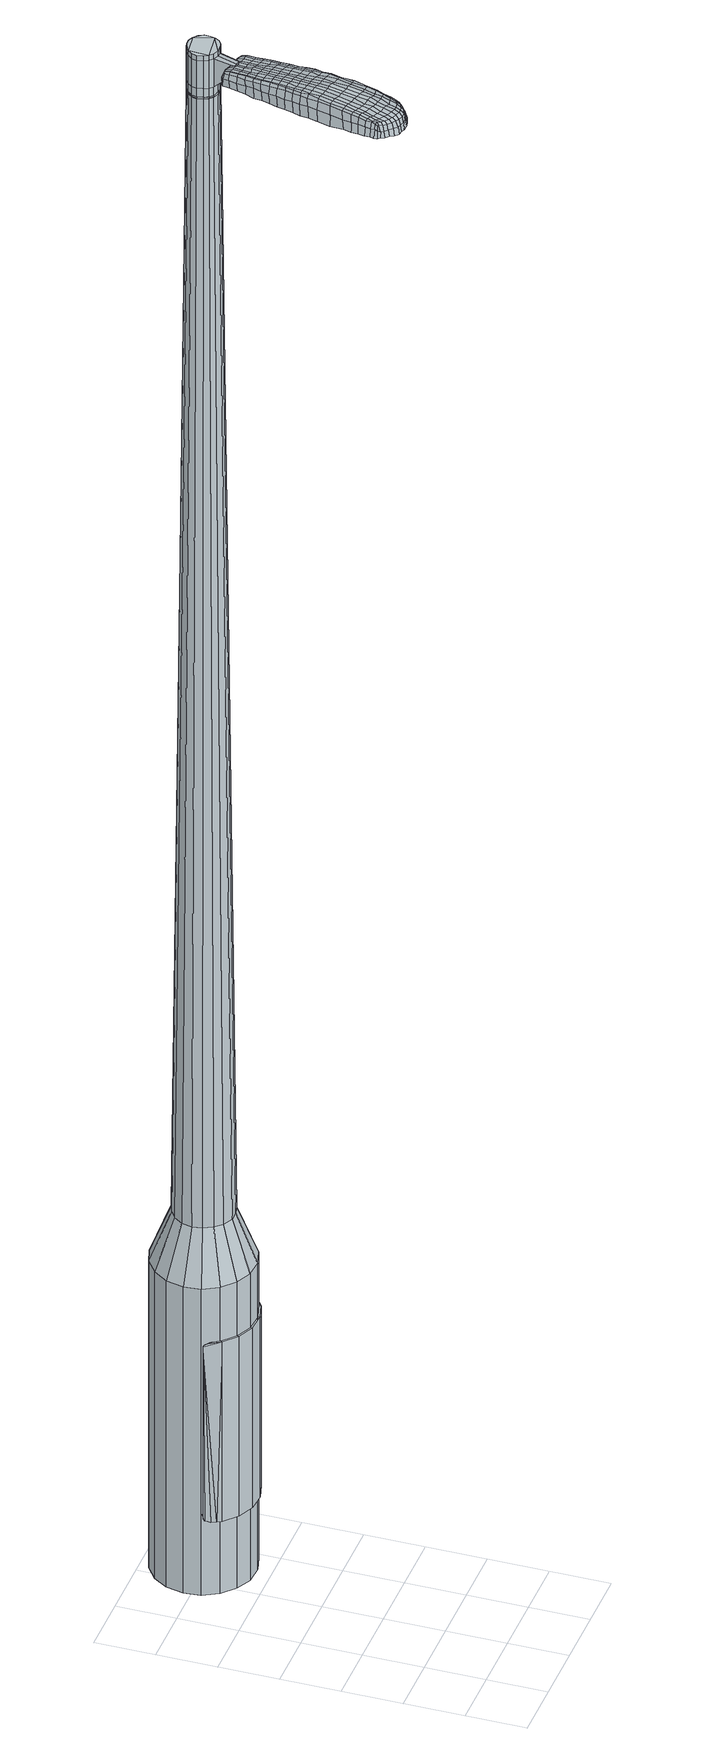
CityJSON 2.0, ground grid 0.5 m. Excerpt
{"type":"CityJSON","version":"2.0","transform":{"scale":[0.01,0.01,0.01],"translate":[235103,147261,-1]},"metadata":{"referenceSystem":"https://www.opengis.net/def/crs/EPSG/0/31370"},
"CityObjects":{
"object1":{"type":"GenericCityObject","attributes":{"cluster":362,"mean_distance_to_centroid":0.215,"new_centroid_x":235103.75,"new_centroid_y":147263.56,"mean_distance_to_camera":9.26,"H1":11.93,"H2":12.05,"Z_final":112.18,"cluster2":-1,"proj_x":235097.66,"proj_y":147262.11,"id_line":88335,"bearing_l":346.61,"distance":6.26,"orientation":"right","G_obj":256.61},"geometry":[{"type":"MultiSurface","lod":"2","boundaries":[[[0,1,2,3]],[[1,4,5,2]],[[4,6,7,5]],[[6,8,9,7]],[[8,10,11,9]],[[10,12,13,11]],[[12,14,15,13]],[[14,16,17,15]],[[16,18,19,17]],[[18,20,21,19]],[[20,22,23,21]],[[22,24,25,23]],[[24,26,27,25]],[[26,28,29,27]],[[28,30,31,29]],[[30,32,33,31]],[[32,34,35,33]],[[34,0,3,35]],[[36,37,38,39]],[[38,40,41,42]],[[41,43,42]],[[42,44,45,46]],[[45,47,46]],[[46,48,49,50]],[[49,51,50]],[[42,46,50,38]],[[50,52,39,38]],[[53,36,39]],[[2,5,7,35]],[[7,9,11,15]],[[11,13,15]],[[15,17,19,23]],[[19,21,23]],[[23,25,27,31]],[[27,29,31]],[[15,23,31,7]],[[31,33,35,7]],[[3,2,35]],[[1,0,54,55]],[[0,34,56,54]],[[34,32,57,56]],[[32,30,58,57]],[[30,28,59,58]],[[28,26,60,59]],[[26,24,61,60]],[[24,22,62,61]],[[22,20,63,62]],[[20,18,64,63]],[[18,16,65,64]],[[16,14,66,65]],[[14,12,67,66]],[[12,10,68,67]],[[10,8,69,68]],[[8,6,70,69]],[[6,4,71,70]],[[4,1,55,71]],[[55,54,72,73]],[[54,56,74,72]],[[56,57,75,74]],[[57,58,76,75]],[[58,59,77,76]],[[59,60,78,77]],[[60,61,79,78]],[[61,62,80,79]],[[62,63,81,80]],[[63,64,82,81]],[[64,65,83,82]],[[65,66,84,83]],[[66,67,85,84]],[[67,68,86,85]],[[68,69,87,86]],[[69,70,88,87]],[[70,71,89,88]],[[71,55,73,89]],[[72,90,91,92]],[[74,93,90,72]],[[75,94,93,74]],[[95,96,94,75]],[[77,97,96,95]],[[78,98,97,77]],[[99,100,98,78]],[[101,102,100,99]],[[81,103,102,101]],[[104,105,103,81]],[[83,106,105,104]],[[107,108,106,83]],[[109,110,108,107]],[[111,112,110,109]],[[113,114,112,111]],[[115,116,114,113]],[[117,118,116,115]],[[92,91,118,117]],[[119,120,121,122]],[[123,119,122,124]],[[125,123,124,126]],[[127,125,126,128]],[[129,127,128,130]],[[131,129,130,132]],[[133,131,132,134]],[[135,133,134,136]],[[137,135,136,138]],[[139,137,138,140]],[[141,139,140,142]],[[143,141,142,144]],[[145,143,144,146]],[[147,145,146,148]],[[149,147,148,150]],[[151,149,150,152]],[[73,72,92]],[[76,95,75]],[[76,77,95]],[[79,99,78]],[[79,80,101,99]],[[80,81,101]],[[82,104,81]],[[82,83,104]],[[84,107,83]],[[84,85,109,107]],[[85,86,111,109]],[[86,87,113,111]],[[87,88,115,113]],[[88,89,117,115]],[[89,73,92,117]],[[153,91,90]],[[153,154,118,91]],[[154,155,116,118]],[[155,156,114,116]],[[156,157,112,114]],[[157,158,110,112]],[[158,159,108,110]],[[159,106,108]],[[160,105,106]],[[160,103,105]],[[161,102,103]],[[161,162,100,102]],[[162,98,100]],[[163,96,97]],[[163,94,96]],[[39,52,151,164]],[[153,90,165,152]],[[53,39,164,120]],[[90,93,121,165]],[[36,53,120,119]],[[93,94,122,121]],[[37,36,119,123]],[[94,163,124,122]],[[38,37,123,125]],[[163,97,126,124]],[[40,38,125,127]],[[97,98,128,126]],[[41,40,127,129]],[[98,162,130,128]],[[43,41,129,131]],[[162,161,132,130]],[[42,43,131,133]],[[161,103,134,132]],[[44,42,133,135]],[[103,160,136,134]],[[45,44,135,137]],[[160,106,138,136]],[[47,45,137,139]],[[106,159,140,138]],[[46,47,139,141]],[[159,158,142,140]],[[48,46,141,143]],[[158,157,144,142]],[[49,48,143,145]],[[157,156,146,144]],[[51,49,145,147]],[[156,155,148,146]],[[50,51,147,149]],[[155,154,150,148]],[[52,50,149,151]],[[154,153,152,150]],[[151,152,166,167]],[[152,165,168,166]],[[165,121,169,168]],[[121,120,170,169]],[[120,164,171,170]],[[164,151,167,171]],[[172,173,174,175]],[[176,172,175,177]],[[172,176,178,179]],[[173,172,179,180]],[[181,182,183,184]],[[185,181,184,186]],[[181,185,187,188]],[[182,181,188,189]],[[190,191,192,193]],[[194,190,193,195]],[[190,194,196,197]],[[191,190,197,198]],[[199,200,201,202]],[[203,199,202,204]],[[199,203,205,206]],[[200,199,206,207]],[[208,209,210,211]],[[212,208,211,213]],[[208,212,214,215]],[[209,208,215,216]],[[217,218,219,220]],[[221,217,220,222]],[[217,221,223,224]],[[218,217,224,225]],[[226,227,228,229]],[[218,226,229,219]],[[226,218,225,230]],[[227,226,230,231]],[[232,233,234,235]],[[227,232,235,228]],[[232,227,231,236]],[[233,232,236,237]],[[238,176,177,239]],[[233,238,239,234]],[[238,233,237,240]],[[176,238,240,178]],[[241,242,243,244]],[[245,241,244,246]],[[241,245,247,248]],[[242,241,248,249]],[[250,251,252,253]],[[242,250,253,243]],[[250,242,249,254]],[[251,250,254,255]],[[256,257,258,259]],[[251,256,259,252]],[[256,251,255,260]],[[257,256,260,261]],[[262,263,264,265]],[[257,262,265,258]],[[262,257,261,266]],[[263,262,266,267]],[[268,173,180,269]],[[263,268,269,264]],[[268,263,267,270]],[[173,268,270,174]],[[271,272,273,274]],[[275,271,274,276]],[[271,275,277,278]],[[272,271,278,279]],[[280,281,282,283]],[[272,280,283,273]],[[280,272,279,284]],[[281,280,284,285]],[[286,287,288,289]],[[281,286,289,282]],[[286,281,285,290]],[[287,286,290,291]],[[292,185,186,293]],[[287,292,293,288]],[[292,287,291,294]],[[185,292,294,187]],[[295,296,297,298]],[[299,295,298,300]],[[295,299,301,302]],[[296,295,302,303]],[[304,305,306,307]],[[296,304,307,297]],[[304,296,303,308]],[[305,304,308,309]],[[310,311,312,313]],[[305,310,313,306]],[[310,305,309,314]],[[311,310,314,315]],[[316,317,318,319]],[[311,316,319,312]],[[316,311,315,320]],[[317,316,320,321]],[[322,182,189,323]],[[317,322,323,318]],[[322,317,321,324]],[[182,322,324,183]],[[325,211,210,326]],[[327,325,326,328]],[[325,327,329,330]],[[211,325,330,213]],[[331,327,328,332]],[[333,331,332,334]],[[331,333,335,336]],[[327,331,336,329]],[[337,333,334,338]],[[339,337,338,340]],[[337,339,341,342]],[[333,337,342,335]],[[343,339,340,344]],[[345,343,344,346]],[[343,345,347,348]],[[339,343,348,341]],[[349,345,346,350]],[[200,349,350,201]],[[349,200,207,351]],[[345,349,351,347]],[[352,353,198,197]],[[354,352,197,196]],[[352,354,355,356]],[[353,352,356,357]],[[358,359,357,356]],[[360,358,356,355]],[[358,360,361,362]],[[359,358,362,363]],[[364,365,363,362]],[[366,364,362,361]],[[364,366,367,368]],[[365,364,368,369]],[[370,371,369,368]],[[372,370,368,367]],[[370,372,205,203]],[[371,370,203,204]],[[373,374,375,376]],[[275,373,376,277]],[[373,275,276,377]],[[374,373,377,378]],[[379,194,195,380]],[[374,379,380,375]],[[379,374,378,381]],[[194,379,381,196]],[[382,383,384,385]],[[221,382,385,223]],[[382,221,222,386]],[[383,382,386,387]],[[388,389,390,391]],[[383,388,391,384]],[[388,383,387,392]],[[389,388,392,393]],[[394,191,198,395]],[[389,394,395,390]],[[394,389,393,396]],[[191,394,396,192]],[[397,398,399,400]],[[179,397,400,180]],[[397,179,178,401]],[[398,397,401,402]],[[403,404,405,406]],[[398,403,406,399]],[[403,398,402,407]],[[404,403,407,408]],[[409,202,201,410]],[[404,409,410,405]],[[409,404,408,411]],[[202,409,411,204]],[[412,413,414,415]],[[184,412,415,186]],[[412,184,183,416]],[[413,412,416,417]],[[418,206,205,419]],[[413,418,419,414]],[[418,413,417,420]],[[206,418,420,207]],[[421,422,423,424]],[[299,421,424,301]],[[421,299,300,425]],[[422,421,425,426]],[[427,212,213,428]],[[422,427,428,423]],[[427,422,426,429]],[[212,427,429,214]],[[430,431,432,433]],[[245,430,433,247]],[[430,245,246,434]],[[431,430,434,435]],[[436,437,438,439]],[[431,436,439,432]],[[436,431,435,440]],[[437,436,440,441]],[[442,209,216,443]],[[437,442,443,438]],[[442,437,441,444]],[[209,442,444,210]],[[445,446,435,434]],[[244,445,434,246]],[[445,244,243,447]],[[446,445,447,448]],[[449,450,441,440]],[[446,449,440,435]],[[449,446,448,451]],[[450,449,451,452]],[[453,326,210,444]],[[450,453,444,441]],[[453,450,452,454]],[[326,453,454,328]],[[455,456,457,458]],[[302,455,458,303]],[[455,302,301,424]],[[456,455,424,423]],[[459,330,329,460]],[[456,459,460,457]],[[459,456,423,428]],[[330,459,428,213]],[[461,462,448,447]],[[253,461,447,243]],[[461,253,252,463]],[[462,461,463,464]],[[465,466,452,451]],[[462,465,451,448]],[[465,462,464,467]],[[466,465,467,468]],[[469,332,328,454]],[[466,469,454,452]],[[469,466,468,470]],[[332,469,470,334]],[[471,472,473,474]],[[308,471,474,309]],[[471,308,303,458]],[[472,471,458,457]],[[475,336,335,476]],[[472,475,476,473]],[[475,472,457,460]],[[336,475,460,329]],[[477,478,464,463]],[[259,477,463,252]],[[477,259,258,479]],[[478,477,479,480]],[[481,482,468,467]],[[478,481,467,464]],[[481,478,480,483]],[[482,481,483,484]],[[485,338,334,470]],[[482,485,470,468]],[[485,482,484,486]],[[338,485,486,340]],[[487,488,489,490]],[[314,487,490,315]],[[487,314,309,474]],[[488,487,474,473]],[[491,342,341,492]],[[488,491,492,489]],[[491,488,473,476]],[[342,491,476,335]],[[493,494,480,479]],[[265,493,479,258]],[[493,265,264,495]],[[494,493,495,496]],[[497,498,484,483]],[[494,497,483,480]],[[497,494,496,499]],[[498,497,499,500]],[[501,344,340,486]],[[498,501,486,484]],[[501,498,500,502]],[[344,501,502,346]],[[503,504,505,506]],[[320,503,506,321]],[[503,320,315,490]],[[504,503,490,489]],[[507,348,347,508]],[[504,507,508,505]],[[507,504,489,492]],[[348,507,492,341]],[[509,510,496,495]],[[269,509,495,264]],[[509,269,180,400]],[[510,509,400,399]],[[511,512,500,499]],[[510,511,499,496]],[[511,510,399,406]],[[512,511,406,405]],[[513,350,346,502]],[[512,513,502,500]],[[513,512,405,410]],[[350,513,410,201]],[[514,515,417,416]],[[324,514,416,183]],[[514,324,321,506]],[[515,514,506,505]],[[516,351,207,420]],[[515,516,420,417]],[[516,515,505,508]],[[351,516,508,347]],[[517,518,378,377]],[[274,517,377,276]],[[517,274,273,519]],[[518,517,519,520]],[[521,354,196,381]],[[518,521,381,378]],[[521,518,520,522]],[[354,521,522,355]],[[523,524,525,526]],[[224,523,526,225]],[[523,224,223,385]],[[524,523,385,384]],[[527,528,529,530]],[[524,527,530,525]],[[527,524,384,391]],[[528,527,391,390]],[[531,353,357,532]],[[528,531,532,529]],[[531,528,390,395]],[[353,531,395,198]],[[533,534,520,519]],[[283,533,519,273]],[[533,283,282,535]],[[534,533,535,536]],[[537,360,355,522]],[[534,537,522,520]],[[537,534,536,538]],[[360,537,538,361]],[[539,540,541,542]],[[230,539,542,231]],[[539,230,225,526]],[[540,539,526,525]],[[543,544,545,546]],[[540,543,546,541]],[[543,540,525,530]],[[544,543,530,529]],[[547,359,363,548]],[[544,547,548,545]],[[547,544,529,532]],[[359,547,532,357]],[[549,550,536,535]],[[289,549,535,282]],[[549,289,288,551]],[[550,549,551,552]],[[553,366,361,538]],[[550,553,538,536]],[[553,550,552,554]],[[366,553,554,367]],[[555,556,557,558]],[[236,555,558,237]],[[555,236,231,542]],[[556,555,542,541]],[[559,560,561,562]],[[556,559,562,557]],[[559,556,541,546]],[[560,559,546,545]],[[563,365,369,564]],[[560,563,564,561]],[[563,560,545,548]],[[365,563,548,363]],[[565,566,552,551]],[[293,565,551,288]],[[565,293,186,415]],[[566,565,415,414]],[[567,372,367,554]],[[566,567,554,552]],[[567,566,414,419]],[[372,567,419,205]],[[568,569,402,401]],[[240,568,401,178]],[[568,240,237,558]],[[569,568,558,557]],[[570,571,408,407]],[[569,570,407,402]],[[570,569,557,562]],[[571,570,562,561]],[[572,371,204,411]],[[571,572,411,408]],[[572,571,561,564]],[[371,572,564,369]],[[573,574,575,576]],[[576,575,577,578]],[[579,577,575,580]],[[580,575,574,581]],[[582,583,584,585]],[[585,584,586,587]],[[588,586,584,589]],[[589,584,583,590]],[[591,592,593,594]],[[594,593,595,596]],[[597,595,593,598]],[[598,593,592,599]],[[600,601,602,603]],[[603,602,604,605]],[[606,604,602,607]],[[607,602,601,608]],[[609,610,611,612]],[[612,611,613,614]],[[615,613,611,616]],[[616,611,610,617]],[[618,619,620,621]],[[621,620,622,623]],[[624,622,620,625]],[[625,620,619,626]],[[627,628,629,630]],[[630,629,619,618]],[[626,619,629,631]],[[631,629,628,632]],[[633,634,635,636]],[[636,635,628,627]],[[632,628,635,637]],[[637,635,634,638]],[[578,577,639,640]],[[640,639,634,633]],[[638,634,639,641]],[[641,639,577,579]],[[642,643,644,645]],[[645,644,646,647]],[[648,646,644,649]],[[649,644,643,650]],[[651,652,653,654]],[[654,653,643,642]],[[650,643,653,655]],[[655,653,652,656]],[[657,658,659,660]],[[660,659,652,651]],[[656,652,659,661]],[[661,659,658,662]],[[663,664,665,666]],[[666,665,658,657]],[[662,658,665,667]],[[667,665,664,668]],[[581,574,669,670]],[[670,669,664,663]],[[668,664,669,671]],[[671,669,574,573]],[[672,673,674,675]],[[675,674,676,677]],[[678,676,674,679]],[[679,674,673,680]],[[681,682,683,684]],[[684,683,673,672]],[[680,673,683,685]],[[685,683,682,686]],[[687,688,689,690]],[[690,689,682,681]],[[686,682,689,691]],[[691,689,688,692]],[[587,586,693,694]],[[694,693,688,687]],[[692,688,693,695]],[[695,693,586,588]],[[696,697,698,699]],[[699,698,700,701]],[[702,700,698,703]],[[703,698,697,704]],[[705,706,707,708]],[[708,707,697,696]],[[704,697,707,709]],[[709,707,706,710]],[[711,712,713,714]],[[714,713,706,705]],[[710,706,713,715]],[[715,713,712,716]],[[717,718,719,720]],[[720,719,712,711]],[[716,712,719,721]],[[721,719,718,722]],[[590,583,723,724]],[[724,723,718,717]],[[722,718,723,725]],[[725,723,583,582]],[[609,612,726,727]],[[727,726,728,729]],[[730,728,726,731]],[[731,726,612,614]],[[729,728,732,733]],[[733,732,734,735]],[[736,734,732,737]],[[737,732,728,730]],[[735,734,738,739]],[[739,738,740,741]],[[742,740,738,743]],[[743,738,734,736]],[[741,740,744,745]],[[745,744,746,747]],[[748,746,744,749]],[[749,744,740,742]],[[747,746,750,751]],[[751,750,601,600]],[[608,601,750,752]],[[752,750,746,748]],[[599,753,754,598]],[[598,754,755,597]],[[756,755,754,757]],[[757,754,753,758]],[[758,759,760,757]],[[757,760,761,756]],[[762,761,760,763]],[[763,760,759,764]],[[764,765,766,763]],[[763,766,767,762]],[[768,767,766,769]],[[769,766,765,770]],[[770,771,772,769]],[[769,772,773,768]],[[606,773,772,604]],[[604,772,771,605]],[[774,775,776,777]],[[777,776,676,678]],[[677,676,776,778]],[[778,776,775,779]],[[596,595,780,781]],[[781,780,775,774]],[[779,775,780,782]],[[782,780,595,597]],[[783,784,785,786]],[[786,785,622,624]],[[623,622,785,787]],[[787,785,784,788]],[[789,790,791,792]],[[792,791,784,783]],[[788,784,791,793]],[[793,791,790,794]],[[599,592,795,796]],[[796,795,790,789]],[[794,790,795,797]],[[797,795,592,591]],[[798,799,800,801]],[[801,800,580,581]],[[579,580,800,802]],[[802,800,799,803]],[[804,805,806,807]],[[807,806,799,798]],[[803,799,806,808]],[[808,806,805,809]],[[600,603,810,811]],[[811,810,805,804]],[[809,805,810,812]],[[812,810,603,605]],[[813,814,815,816]],[[816,815,585,587]],[[582,585,815,817]],[[817,815,814,818]],[[606,607,819,820]],[[820,819,814,813]],[[818,814,819,821]],[[821,819,607,608]],[[822,823,824,825]],[[825,824,700,702]],[[701,700,824,826]],[[826,824,823,827]],[[614,613,828,829]],[[829,828,823,822]],[[827,823,828,830]],[[830,828,613,615]],[[831,832,833,834]],[[834,833,646,648]],[[647,646,833,835]],[[835,833,832,836]],[[837,838,839,840]],[[840,839,832,831]],[[836,832,839,841]],[[841,839,838,842]],[[617,610,843,844]],[[844,843,838,837]],[[842,838,843,845]],[[845,843,610,609]],[[836,846,835]],[[835,846,645,647]],[[642,645,846,847]],[[842,848,849,841]],[[841,849,846,836]],[[847,846,849,850]],[[850,849,848,851]],[[609,727,852,845]],[[845,852,848,842]],[[851,848,852,853]],[[853,852,727,729]],[[854,855,856,857]],[[857,856,703,704]],[[702,703,856,825]],[[825,856,855,822]],[[730,731,858,859]],[[859,858,855,854]],[[822,855,858,829]],[[829,858,731,614]],[[847,860,654,642]],[[651,654,860,861]],[[851,862,863,850]],[[850,863,860,847]],[[861,860,863,864]],[[864,863,862,865]],[[729,733,866,853]],[[853,866,862,851]],[[865,862,866,867]],[[867,866,733,735]],[[868,869,870,871]],[[871,870,709,710]],[[704,709,870,857]],[[857,870,869,854]],[[736,737,872,873]],[[873,872,869,868]],[[854,869,872,859]],[[859,872,737,730]],[[874,875,861]],[[861,875,660,651]],[[657,660,875,876]],[[876,875,874,877]],[[865,878,879,864]],[[864,879,874,861]],[[877,874,879,880]],[[880,879,878,881]],[[735,739,882,867]],[[867,882,878,865]],[[881,878,882,883]],[[883,882,739,741]],[[884,885,886,887]],[[887,886,715,716]],[[710,715,886,871]],[[871,886,885,868]],[[742,743,888,889]],[[889,888,885,884]],[[868,885,888,873]],[[873,888,743,736]],[[877,890,891,876]],[[876,891,666,657]],[[663,666,891,892]],[[892,891,890,893]],[[881,894,895,880]],[[880,895,890,877]],[[893,890,895,896]],[[896,895,894,897]],[[741,745,898,883]],[[883,898,894,881]],[[897,894,898,899]],[[899,898,745,747]],[[900,901,902,903]],[[903,902,721,722]],[[716,721,902,887]],[[887,902,901,884]],[[748,749,904,905]],[[905,904,901,900]],[[884,901,904,889]],[[889,904,749,742]],[[893,906,907,892]],[[892,907,670,663]],[[581,670,907,801]],[[801,907,906,798]],[[897,908,909,896]],[[896,909,906,893]],[[798,906,909,807]],[[807,909,908,804]],[[747,751,910,899]],[[899,910,908,897]],[[804,908,910,811]],[[811,910,751,600]],[[818,911,912,817]],[[817,912,725,582]],[[722,725,912,903]],[[903,912,911,900]],[[608,752,913,821]],[[821,913,911,818]],[[900,911,913,905]],[[905,913,752,748]],[[779,914,915,778]],[[778,915,675,677]],[[672,675,915,916]],[[916,915,914,917]],[[597,755,918,782]],[[782,918,914,779]],[[917,914,918,919]],[[919,918,755,756]],[[920,921,922,923]],[[923,922,625,626]],[[624,625,922,786]],[[786,922,921,783]],[[924,925,926,927]],[[927,926,921,920]],[[783,921,926,792]],[[792,926,925,789]],[[758,753,928,929]],[[929,928,925,924]],[[789,925,928,796]],[[796,928,753,599]],[[917,930,931,916]],[[916,931,684,672]],[[681,684,931,932]],[[932,931,930,933]],[[756,761,934,919]],[[919,934,930,917]],[[933,930,934,935]],[[935,934,761,762]],[[936,937,938,939]],[[939,938,631,632]],[[626,631,938,923]],[[923,938,937,920]],[[940,941,942,943]],[[943,942,937,936]],[[920,937,942,927]],[[927,942,941,924]],[[764,759,944,945]],[[945,944,941,940]],[[924,941,944,929]],[[929,944,759,758]],[[933,946,947,932]],[[932,947,690,681]],[[687,690,947,948]],[[948,947,946,949]],[[762,767,950,935]],[[935,950,946,933]],[[949,946,950,951]],[[951,950,767,768]],[[952,953,954,955]],[[955,954,637,638]],[[632,637,954,939]],[[939,954,953,936]],[[956,957,958,959]],[[959,958,953,952]],[[936,953,958,943]],[[943,958,957,940]],[[770,765,960,961]],[[961,960,957,956]],[[940,957,960,945]],[[945,960,765,764]],[[949,962,963,948]],[[948,963,694,687]],[[587,694,963,816]],[[816,963,962,813]],[[768,773,964,951]],[[951,964,962,949]],[[813,962,964,820]],[[820,964,773,606]],[[803,965,966,802]],[[802,966,641,579]],[[638,641,966,955]],[[955,966,965,952]],[[809,967,968,808]],[[808,968,965,803]],[[952,965,968,959]],[[959,968,967,956]],[[605,771,969,812]],[[812,969,967,809]],[[956,967,969,961]],[[961,969,771,770]],[[573,576,175,174]],[[576,578,177,175]],[[588,589,188,187]],[[589,590,189,188]],[[591,594,193,192]],[[594,596,195,193]],[[615,616,215,214]],[[616,617,216,215]],[[618,621,220,219]],[[621,623,222,220]],[[627,630,229,228]],[[630,618,219,229]],[[633,636,235,234]],[[636,627,228,235]],[[578,640,239,177]],[[640,633,234,239]],[[648,649,248,247]],[[649,650,249,248]],[[650,655,254,249]],[[655,656,255,254]],[[656,661,260,255]],[[661,662,261,260]],[[662,667,266,261]],[[667,668,267,266]],[[668,671,270,267]],[[671,573,174,270]],[[678,679,278,277]],[[679,680,279,278]],[[680,685,284,279]],[[685,686,285,284]],[[686,691,290,285]],[[691,692,291,290]],[[692,695,294,291]],[[695,588,187,294]],[[696,699,298,297]],[[699,701,300,298]],[[705,708,307,306]],[[708,696,297,307]],[[711,714,313,312]],[[714,705,306,313]],[[717,720,319,318]],[[720,711,312,319]],[[590,724,323,189]],[[724,717,318,323]],[[774,777,376,375]],[[777,678,277,376]],[[596,781,380,195]],[[781,774,375,380]],[[623,787,386,222]],[[787,788,387,386]],[[788,793,392,387]],[[793,794,393,392]],[[794,797,396,393]],[[797,591,192,396]],[[701,826,425,300]],[[826,827,426,425]],[[827,830,429,426]],[[830,615,214,429]],[[831,834,433,432]],[[834,648,247,433]],[[837,840,439,438]],[[840,831,432,439]],[[617,844,443,216]],[[844,837,438,443]],[[970,971,972,973]],[[974,975,973,972]],[[976,977,978,979]],[[980,981,982,983]],[[971,984,985,972]],[[986,974,972,985]],[[987,976,979,988]],[[989,990,981,980]],[[984,991,992,985]],[[992,993,986,985]],[[994,987,988,995]],[[996,990,989,997]],[[991,998,999,992]],[[999,1000,993,992]],[[1001,994,995,1002]],[[1003,996,997,1004]],[[1005,1006,1007,1008]],[[1009,1010,1006,1005]],[[1009,1011,1012,1010]],[[1011,1013,1014,1012]],[[1015,1016,1017,1018]],[[1019,1020,1016,1015]],[[1021,1022,1020,1019]],[[1023,1024,1022,1021]],[[1018,1007,1006,1015]],[[1015,1006,1010,1019]],[[1010,1012,1021,1019]],[[1012,1014,1023,1021]],[[979,978,975,974]],[[988,979,974,986]],[[993,995,988,986]],[[1000,1002,995,993]],[[980,983,977,976]],[[989,980,976,987]],[[997,989,987,994]],[[1004,997,994,1001]],[[981,1005,1008,982]],[[990,1009,1005,981]],[[1011,1009,990,996]],[[1013,1011,996,1003]],[[1025,1026,1027,1028]],[[1027,1029,1030,1031]],[[1027,1031,1032,1033]],[[1027,1033,1028]],[[1034,1025,1028,1035]],[[1036,1035,1028,1037]],[[1038,1037,1028]],[[1039,1027,1026,1040]],[[1041,1039,1040,1042]],[[1043,1041,1042,1044]],[[1045,1043,1044,1046]],[[1047,1045,1046,1048]],[[1048,1049,1050,1051]],[[1048,1051,1052,1053]],[[1048,1053,1054,1055]],[[1054,1056,1057,1058]],[[1054,1058,1059,1060]],[[1054,1060,1055]],[[1048,1055,1047]],[[1061,1062,1026,1025]],[[1063,1064,1029,1027]],[[1065,1066,1038,1028]],[[1062,1067,1040,1026]],[[1068,1063,1027,1039]],[[1067,1069,1042,1040]],[[1070,1068,1039,1041]],[[1069,1071,1044,1042]],[[1072,1070,1041,1043]],[[1071,1073,1046,1044]],[[1074,1072,1043,1045]],[[1073,1075,1048,1046]],[[1076,1074,1045,1047]],[[1075,1077,1049,1048]],[[1078,1079,1056,1054]],[[1080,1076,1047,1055]],[[1050,1049,1077,1081]],[[1051,1050,1081,1082]],[[1052,1051,1082,1083]],[[1053,1052,1083,1084]],[[1054,1053,1084,1078]],[[1085,1061,1025,1034]],[[1086,1085,1034,1035]],[[1087,1086,1035,1036]],[[1088,1087,1036,1037]],[[1066,1088,1037,1038]],[[1030,1029,1064,1089]],[[1057,1056,1079,1090]],[[1031,1030,1089,1091]],[[1032,1031,1091,1092]],[[1033,1032,1092,1093]],[[1028,1033,1093,1065]],[[1058,1057,1090,1094]],[[1059,1058,1094,1095]],[[1060,1059,1095,1096]],[[1055,1060,1096,1080]]]}]}
},
"vertices":[
[66,213,384],[53,219,384],[53,219,96],[66,213,96],[42,229,384],[42,229,96],[35,242,384],[35,242,96],[34,256,384],[34,256,96],[37,271,384],[37,271,96],[45,283,384],[45,283,96],[57,292,384],[57,292,96],[71,296,384],[71,296,96],[86,295,384],[86,295,96],[99,289,384],[99,289,96],[110,279,384],[110,279,96],[116,266,384],[116,266,96],[118,251,384],[118,251,96],[115,237,384],[115,237,96],[107,225,384],[107,225,96],[95,216,384],[95,216,96],[81,212,384],[81,212,96],[82,242,1524],[86,245,1524],[88,249,1524],[73,241,1524],[89,253,1524],[89,258,1524],[83,265,1524],[87,262,1524],[79,267,1524],[74,267,1524],[66,263,1524],[70,266,1524],[63,259,1524],[62,255,1524],[65,246,1524],[63,250,1524],[68,243,1524],[77,241,1524],[70,229,429],[62,233,429],[79,229,429],[87,231,429],[94,237,429],[99,244,429],[101,252,429],[100,261,429],[96,269,429],[90,275,429],[82,278,429],[73,279,429],[65,276,429],[58,271,429],[53,264,429],[51,255,429],[52,247,429],[56,239,429],[73,241,1483],[68,243,1483],[77,241,1483],[82,242,1483],[86,245,1483],[88,249,1483],[89,253,1483],[89,258,1483],[87,262,1483],[83,265,1483],[79,267,1483],[74,267,1483],[70,266,1483],[66,263,1483],[63,259,1483],[62,255,1483],[63,250,1483],[65,246,1483],[73,241,1485],[69,243,1485],[69,243,1483],[77,241,1485],[82,242,1485],[85,245,1483],[85,245,1485],[88,249,1485],[89,253,1485],[88,258,1483],[88,258,1485],[86,262,1483],[86,262,1485],[83,265,1485],[79,266,1483],[79,266,1485],[74,267,1485],[70,265,1483],[70,265,1485],[67,263,1483],[67,263,1485],[64,259,1483],[64,259,1485],[63,255,1483],[63,255,1485],[64,250,1483],[64,250,1485],[66,246,1483],[66,246,1485],[82,242,1519],[77,241,1519],[77,241,1493],[82,242,1493],[86,245,1519],[86,245,1493],[88,249,1519],[88,249,1493],[89,253,1519],[89,253,1493],[89,258,1519],[89,258,1493],[87,262,1519],[87,262,1493],[83,265,1519],[83,265,1493],[79,267,1519],[79,267,1493],[74,267,1519],[74,267,1493],[70,266,1519],[70,266,1493],[66,263,1519],[66,263,1493],[63,259,1519],[63,259,1493],[62,255,1519],[62,255,1493],[63,250,1519],[63,250,1493],[65,246,1519],[65,246,1493],[68,243,1519],[68,243,1493],[68,243,1485],[65,246,1485],[63,250,1485],[62,255,1485],[63,259,1485],[66,263,1485],[70,266,1485],[79,267,1485],[87,262,1485],[89,258,1485],[86,245,1485],[73,241,1519],[73,241,1493],[65,223,1513],[65,223,1518],[68,223,1513],[72,222,1513],[72,222,1518],[68,223,1518],[32,155,1519],[34,162,1518],[32,161,1509],[30,154,1510],[30,147,1519],[28,146,1510],[32,147,1526],[34,156,1525],[36,162,1525],[70,146,1519],[71,153,1518],[70,154,1525],[68,147,1525],[68,137,1519],[67,139,1526],[69,136,1510],[71,144,1510],[72,151,1509],[36,79,1519],[32,80,1519],[32,79,1513],[35,78,1513],[40,79,1519],[40,78,1513],[40,80,1524],[36,80,1524],[32,81,1524],[53,151,1530],[54,158,1529],[51,159,1529],[49,151,1530],[51,142,1531],[47,143,1531],[54,141,1530],[56,150,1530],[58,157,1529],[71,229,1512],[69,230,1512],[68,229,1517],[71,228,1517],[74,229,1512],[74,227,1517],[74,228,1506],[71,228,1506],[68,229,1506],[20,97,1519],[20,100,1519],[19,100,1512],[18,97,1512],[20,95,1518],[18,94,1512],[21,95,1522],[21,97,1523],[22,100,1524],[21,105,1519],[22,111,1519],[20,110,1512],[19,105,1512],[22,105,1524],[23,111,1525],[23,117,1519],[24,124,1519],[23,123,1511],[21,116,1511],[24,117,1526],[26,125,1526],[27,135,1519],[25,135,1510],[29,136,1526],[53,226,1513],[51,219,1513],[53,219,1518],[55,226,1517],[55,231,1512],[56,230,1516],[54,231,1506],[52,225,1507],[50,218,1507],[49,211,1514],[47,204,1515],[48,205,1520],[50,212,1519],[48,211,1507],[45,203,1507],[45,197,1515],[42,190,1516],[44,190,1522],[46,198,1521],[43,196,1508],[41,189,1508],[40,183,1517],[38,176,1517],[40,176,1524],[42,183,1523],[39,182,1508],[36,175,1509],[36,169,1518],[38,169,1524],[34,168,1509],[54,88,1519],[56,91,1519],[54,92,1524],[53,89,1523],[53,86,1518],[53,87,1522],[54,85,1512],[55,87,1512],[57,90,1512],[57,96,1519],[59,101,1519],[58,102,1525],[56,97,1524],[58,94,1512],[60,100,1512],[61,107,1519],[63,115,1519],[61,116,1526],[59,108,1526],[62,106,1511],[64,113,1511],[65,126,1519],[64,127,1526],[66,124,1510],[83,219,1513],[82,211,1513],[82,210,1507],[84,218,1507],[84,224,1512],[84,223,1506],[83,224,1516],[82,220,1517],[81,212,1518],[80,204,1514],[79,196,1515],[80,195,1507],[81,203,1507],[79,205,1519],[78,197,1520],[78,189,1515],[76,182,1516],[77,180,1508],[79,188,1508],[76,190,1521],[75,183,1522],[75,174,1517],[74,167,1517],[75,166,1509],[76,173,1508],[74,176,1523],[72,168,1524],[72,160,1518],[74,158,1509],[71,161,1524],[70,223,1519],[67,223,1519],[68,216,1520],[65,216,1520],[71,215,1520],[72,222,1519],[66,208,1522],[64,209,1522],[64,201,1523],[62,202,1523],[67,200,1523],[69,208,1521],[63,194,1524],[60,195,1524],[61,187,1525],[58,187,1525],[64,186,1525],[66,193,1524],[59,179,1526],[57,180,1526],[58,172,1527],[55,173,1527],[61,171,1527],[63,179,1526],[56,165,1528],[53,166,1528],[59,164,1528],[37,83,1527],[33,84,1527],[41,83,1526],[42,87,1527],[38,87,1528],[34,88,1528],[39,94,1529],[36,95,1529],[43,93,1528],[45,100,1530],[41,101,1530],[37,102,1530],[43,108,1531],[39,109,1531],[47,107,1530],[49,116,1531],[45,117,1531],[41,118,1531],[48,129,1531],[44,130,1531],[52,129,1531],[52,84,1518],[49,82,1519],[50,81,1513],[53,83,1513],[51,86,1523],[49,84,1523],[45,80,1519],[45,79,1513],[45,82,1524],[20,92,1518],[21,90,1518],[22,91,1523],[21,94,1523],[19,92,1513],[20,89,1513],[23,87,1519],[26,84,1519],[26,85,1524],[24,88,1523],[23,86,1513],[25,83,1513],[29,81,1519],[29,83,1524],[28,80,1513],[36,156,1528],[37,155,1528],[39,162,1528],[37,162,1527],[33,147,1528],[35,146,1529],[40,154,1529],[43,153,1530],[45,160,1529],[42,161,1528],[38,145,1529],[41,144,1530],[46,152,1530],[48,159,1529],[44,143,1531],[67,148,1528],[65,148,1529],[63,140,1529],[65,139,1528],[68,155,1527],[66,155,1528],[61,149,1529],[59,140,1530],[62,156,1528],[83,226,1512],[81,227,1512],[80,226,1517],[82,225,1517],[84,225,1506],[81,226,1506],[78,228,1512],[77,227,1517],[78,227,1506],[57,233,1512],[59,232,1512],[58,232,1506],[56,232,1506],[57,231,1517],[59,231,1517],[61,232,1512],[63,231,1512],[63,230,1506],[60,231,1506],[61,231,1517],[63,230,1517],[66,231,1512],[66,230,1506],[66,229,1517],[56,226,1519],[57,226,1519],[54,219,1520],[55,219,1520],[60,225,1519],[62,225,1519],[58,218,1520],[60,217,1520],[65,224,1519],[63,217,1520],[81,220,1519],[79,221,1519],[77,213,1520],[79,213,1520],[76,221,1519],[74,214,1520],[52,212,1521],[53,211,1521],[50,205,1522],[51,204,1522],[56,211,1521],[58,210,1521],[54,204,1522],[56,203,1523],[61,210,1522],[59,202,1523],[78,205,1521],[76,206,1521],[75,199,1522],[77,198,1522],[73,207,1521],[71,199,1522],[48,198,1523],[49,197,1523],[46,190,1524],[47,190,1524],[52,197,1523],[55,196,1524],[50,189,1525],[53,189,1525],[57,195,1524],[55,188,1525],[75,191,1523],[73,191,1523],[72,184,1524],[74,184,1524],[70,192,1524],[68,185,1525],[44,183,1525],[45,183,1525],[41,176,1526],[43,176,1526],[48,182,1526],[51,182,1526],[46,175,1527],[49,174,1527],[54,181,1526],[52,174,1527],[72,176,1525],[70,177,1525],[69,170,1526],[71,169,1526],[67,178,1526],[65,170,1527],[39,169,1527],[41,169,1527],[44,168,1527],[47,167,1528],[50,167,1528],[70,162,1527],[67,162,1527],[64,163,1528],[52,88,1525],[50,86,1525],[53,91,1526],[51,90,1526],[45,84,1526],[47,88,1527],[22,96,1525],[23,93,1525],[23,97,1526],[22,99,1525],[25,91,1525],[27,88,1526],[28,92,1527],[25,95,1526],[30,86,1526],[31,90,1527],[55,96,1526],[52,95,1527],[56,102,1527],[54,101,1528],[48,94,1528],[50,101,1529],[23,104,1526],[24,102,1527],[26,109,1528],[24,110,1527],[26,100,1527],[29,98,1528],[31,105,1529],[28,107,1528],[32,96,1528],[34,103,1530],[58,108,1528],[56,108,1529],[60,116,1528],[58,116,1529],[51,107,1529],[53,116,1530],[25,116,1528],[27,115,1528],[29,123,1529],[27,124,1528],[29,113,1529],[32,111,1530],[34,120,1530],[31,122,1530],[35,110,1530],[38,119,1531],[63,128,1529],[60,128,1529],[56,128,1530],[30,136,1528],[32,135,1529],[34,134,1530],[38,132,1530],[41,131,1531],[34,160,1509],[36,161,1518],[34,155,1518],[32,154,1509],[32,146,1519],[30,145,1510],[34,147,1525],[36,155,1525],[38,162,1525],[68,154,1525],[69,153,1518],[68,146,1518],[66,148,1525],[66,138,1519],[65,139,1525],[67,136,1510],[69,145,1509],[70,152,1509],[33,81,1513],[33,82,1519],[36,81,1519],[36,80,1513],[40,81,1519],[40,80,1513],[40,82,1524],[36,82,1524],[33,83,1524],[51,158,1528],[54,157,1528],[53,150,1529],[49,151,1529],[50,142,1529],[47,142,1529],[54,141,1529],[56,150,1529],[58,157,1528],[68,227,1516],[68,228,1512],[71,227,1512],[70,226,1516],[74,226,1512],[73,226,1516],[74,225,1506],[71,226,1506],[68,227,1506],[21,100,1512],[22,100,1519],[22,97,1518],[20,97,1512],[22,95,1518],[20,95,1512],[23,95,1522],[23,97,1523],[23,100,1523],[22,110,1512],[24,111,1519],[23,105,1519],[21,104,1512],[24,105,1524],[25,111,1525],[25,123,1511],[26,124,1519],[25,116,1519],[23,115,1511],[26,117,1525],[28,124,1526],[29,135,1519],[27,134,1510],[31,135,1526],[54,218,1518],[53,218,1513],[55,225,1513],[56,225,1517],[57,230,1512],[57,229,1515],[56,229,1506],[54,224,1506],[52,217,1507],[50,204,1520],[49,204,1514],[51,211,1514],[52,211,1519],[49,210,1507],[47,203,1507],[46,190,1522],[44,189,1516],[47,196,1515],[48,197,1521],[45,196,1508],[43,188,1508],[42,176,1523],[40,175,1517],[42,182,1516],[44,183,1522],[41,181,1508],[38,174,1508],[38,168,1517],[40,169,1524],[36,167,1509],[53,93,1523],[54,92,1519],[53,89,1518],[52,90,1523],[52,87,1518],[51,88,1522],[53,86,1512],[54,88,1512],[55,91,1512],[56,103,1525],[57,102,1519],[55,97,1519],[54,97,1524],[56,95,1512],[58,100,1512],[60,116,1526],[61,115,1519],[59,108,1519],[58,109,1525],[60,106,1511],[62,114,1511],[63,126,1519],[62,128,1526],[65,125,1510],[80,210,1507],[80,211,1513],[81,219,1513],[82,218,1506],[82,224,1512],[82,223,1506],[81,223,1515],[80,220,1517],[79,212,1518],[78,195,1507],[77,197,1514],[78,204,1514],[79,203,1507],[77,205,1519],[76,198,1520],[75,181,1508],[74,182,1516],[76,189,1515],[77,188,1508],[75,190,1521],[73,183,1522],[73,166,1508],[72,167,1517],[73,175,1516],[74,173,1508],[72,176,1522],[71,169,1523],[70,160,1517],[72,159,1509],[69,162,1524],[69,222,1518],[67,223,1518],[68,215,1519],[65,216,1519],[71,214,1519],[72,221,1518],[66,208,1520],[63,208,1520],[64,201,1521],[62,201,1521],[67,200,1521],[69,207,1520],[63,193,1523],[60,194,1523],[61,186,1524],[58,187,1524],[64,185,1524],[66,193,1523],[59,179,1525],[56,180,1525],[58,172,1526],[55,172,1526],[61,171,1526],[62,178,1525],[56,165,1527],[53,165,1527],[59,164,1527],[34,85,1526],[37,84,1526],[40,85,1525],[41,88,1526],[38,88,1526],[34,89,1526],[36,95,1528],[39,94,1528],[43,94,1527],[45,101,1528],[41,101,1529],[38,102,1529],[39,109,1530],[43,108,1530],[46,108,1529],[48,116,1530],[45,117,1530],[41,118,1530],[44,130,1530],[48,129,1530],[51,129,1530],[49,83,1513],[48,84,1518],[51,86,1518],[52,85,1512],[50,87,1523],[48,86,1523],[44,82,1519],[44,81,1513],[44,84,1523],[24,92,1523],[23,91,1518],[22,93,1518],[23,94,1523],[21,93,1512],[22,90,1512],[28,87,1523],[27,85,1519],[25,88,1519],[26,89,1523],[24,87,1513],[27,85,1513],[30,83,1519],[30,84,1524],[29,82,1513],[40,161,1527],[38,155,1527],[37,155,1527],[39,162,1526],[35,147,1527],[36,146,1528],[45,160,1528],[43,153,1528],[40,154,1528],[42,161,1527],[38,145,1528],[41,144,1529],[46,152,1529],[48,159,1528],[44,143,1529],[62,140,1528],[64,148,1527],[66,148,1527],[64,139,1527],[67,155,1526],[65,155,1527],[60,149,1528],[58,140,1528],[62,156,1527],[80,224,1516],[80,225,1512],[82,225,1512],[81,224,1516],[82,224,1506],[81,224,1506],[77,225,1512],[77,225,1516],[77,225,1506],[57,229,1506],[58,230,1512],[57,231,1512],[56,230,1506],[58,230,1516],[58,229,1516],[62,228,1506],[63,229,1512],[60,230,1512],[59,229,1506],[61,229,1516],[63,228,1516],[65,228,1512],[65,228,1506],[65,227,1516],[57,225,1518],[55,218,1519],[62,224,1518],[60,224,1518],[58,217,1519],[60,217,1519],[64,223,1518],[63,216,1519],[77,213,1519],[79,220,1518],[80,219,1518],[78,213,1519],[75,220,1518],[74,213,1519],[53,211,1520],[51,204,1521],[58,210,1520],[56,210,1520],[54,203,1521],[56,202,1521],[61,209,1520],[59,202,1521],[74,198,1521],[76,205,1520],[77,205,1520],[75,198,1521],[72,206,1520],[71,199,1521],[50,196,1522],[49,197,1522],[47,190,1523],[48,189,1523],[55,195,1522],[52,196,1522],[50,189,1523],[53,188,1524],[57,195,1523],[55,187,1524],[71,184,1523],[73,191,1522],[74,191,1522],[72,183,1523],[69,192,1522],[68,184,1523],[46,182,1524],[45,183,1524],[43,176,1525],[44,175,1525],[51,181,1525],[48,182,1524],[46,175,1525],[49,174,1526],[54,180,1525],[52,173,1526],[68,169,1525],[70,176,1524],[71,176,1524],[70,169,1525],[66,177,1524],[65,170,1525],[42,168,1526],[41,169,1526],[47,167,1527],[44,168,1526],[50,166,1527],[67,162,1526],[68,162,1526],[63,163,1526],[49,88,1524],[51,89,1524],[52,92,1525],[50,91,1525],[45,86,1525],[46,89,1525],[25,98,1525],[24,94,1524],[24,96,1524],[24,99,1525],[29,92,1526],[28,89,1525],[26,91,1524],[26,95,1525],[31,87,1525],[31,91,1526],[52,96,1526],[53,97,1526],[55,103,1526],[53,102,1527],[48,95,1526],[49,101,1527],[27,109,1527],[26,103,1526],[25,104,1526],[26,110,1526],[31,105,1528],[30,98,1527],[27,101,1526],[29,107,1527],[33,97,1527],[34,103,1528],[55,108,1527],[57,109,1527],[59,116,1527],[57,116,1528],[51,108,1528],[53,116,1529],[30,123,1528],[28,115,1527],[27,116,1527],[29,124,1527],[35,120,1529],[33,112,1529],[30,113,1528],[32,122,1528],[36,110,1529],[38,119,1530],[60,128,1528],[61,128,1528],[56,128,1529],[33,134,1528],[32,135,1528],[38,132,1529],[35,133,1529],[41,131,1530],[56,230,1508],[62,228,1508],[54,197,1509],[46,199,1509],[48,176,1510],[40,178,1510],[38,138,1512],[29,140,1512],[33,157,1511],[42,155,1511],[34,120,1513],[31,107,1514],[23,109,1514],[25,122,1513],[69,227,1508],[61,195,1509],[56,174,1510],[47,135,1512],[52,153,1511],[43,118,1513],[40,105,1514],[76,225,1508],[69,193,1509],[65,172,1510],[56,133,1512],[61,151,1511],[49,103,1514],[52,116,1513],[82,224,1508],[77,191,1509],[73,170,1510],[65,131,1512],[70,149,1511],[57,101,1514],[61,114,1513],[29,94,1514],[29,89,1514],[22,90,1514],[21,96,1514],[37,92,1514],[36,87,1514],[45,90,1514],[43,86,1514],[53,88,1514],[50,84,1514],[30,84,1515],[33,80,1515],[32,80,1515],[26,85,1515],[35,83,1515],[34,80,1515],[39,82,1515],[35,79,1515],[43,81,1515],[36,79,1515],[109,227,334],[107,223,334],[107,223,165],[115,235,171],[109,227,165],[111,230,165],[113,232,166],[114,234,167],[115,235,169],[111,230,334],[113,232,333],[114,234,332],[115,235,331],[115,235,328],[95,214,165],[95,214,334],[81,210,165],[81,210,334],[66,211,165],[66,211,334],[52,217,165],[52,217,334],[41,227,165],[41,227,334],[39,231,334],[37,235,334],[36,237,333],[35,239,332],[34,240,331],[34,240,328],[39,231,165],[34,240,171],[34,240,169],[35,239,167],[36,237,166],[37,235,165],[107,228,334],[105,225,334],[105,225,165],[107,228,165],[113,237,171],[113,237,328],[94,217,334],[94,217,165],[80,213,334],[80,213,165],[66,214,334],[66,214,165],[53,220,334],[53,220,165],[43,229,334],[43,229,165],[41,232,334],[37,242,328],[37,242,171],[41,232,165],[40,236,334],[38,238,333],[37,240,332],[37,241,331],[109,231,334],[110,234,333],[112,235,332],[112,236,331],[109,231,165],[37,241,169],[110,234,166],[112,235,167],[112,236,169],[37,240,167],[38,238,166],[40,236,165]
]}
